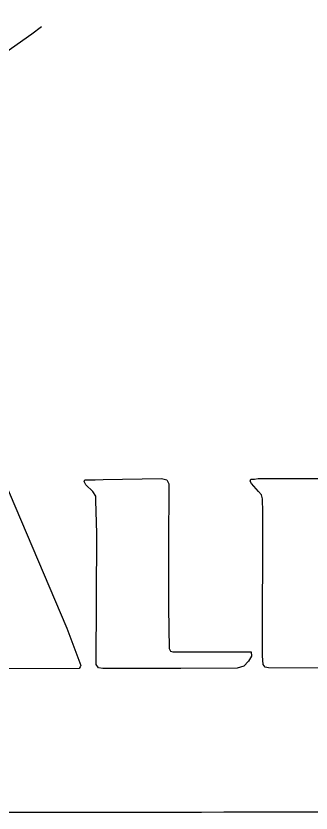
# Paper-space layout 'TOP_A1_00200_01-01-2017_MODELE' of a CAD drawing. Header units: metres. Extents: x 1274 to 2143, y 12 to 312.
# Drawn here: x 1543.69 to 1548.18, y 138.93 to 151.03 of the extents above; entities that cross this region are included whole.
import ezdxf

# ---------------------------------------------------------------- set-up
doc = ezdxf.new("R2010")
doc.units = ezdxf.units.M
doc.header["$LTSCALE"] = 2
doc.set_wipeout_variables(frame=1)
doc.linetypes.add('CACHEX2', pattern=[0.75, 0.5, -0.25])
for name, color, linetype in [('CARTOUCHE', 7, 'Continuous'), ('LOGO', 4, 'Continuous'), ('rosace', 7, 'Continuous')]:
    doc.layers.add(name, color=color, linetype=linetype)

# ---------------------------------------------------------------- blocks, each defined once
blk = doc.blocks.new('A$C581E6685')
at = {"layer": 'LOGO', "color": 142}
for points in [[(-25.053, 6.13), (-23.447, 2.359), (-23.096, 1.417), (-23.113, 1.385), (-23.139, 1.343), (-25.264, 1.333)], [(-16.727, 1.349), (-18.334, 1.36), (-18.42, 1.37), (-18.473, 1.442), (-18.489, 1.657), (-18.481, 5.299), (-18.489, 5.63), (-18.516, 5.733), (-18.593, 5.815), (-18.765, 6.02), (-18.799, 6.082), (-18.783, 6.133), (-18.696, 6.133), (-18.601, 6.143), (-14.679, 6.143)]]:
    blk.add_lwpolyline(points, dxfattribs=at)
blk.add_lwpolyline([(-22.526, 6.122), (-21.048, 6.148), (-20.915, 6.109), (-20.86, 6.016), (-20.872, 4.426), (-20.868, 2.878), (-20.859, 1.841), (-20.824, 1.78), (-20.764, 1.76), (-18.855, 1.76), (-18.777, 1.76), (-18.769, 1.647), (-18.847, 1.524), (-18.967, 1.401), (-19.13, 1.348), (-20.558, 1.339), (-22.536, 1.339), (-22.648, 1.36), (-22.708, 1.441), (-22.691, 4.755), (-22.709, 5.589), (-22.717, 5.701), (-22.786, 5.814), (-22.966, 5.988), (-23.01, 6.071), (-22.993, 6.112), (-22.726, 6.112)], close=True, dxfattribs=at)
at = {"layer": 'rosace', "color": 32, "linetype": 'CACHEX2', "ltscale": 1.5}
blk.add_ellipse((-38.054, 23.814), major_axis=(-19.031, -3.534), ratio=0.590567, dxfattribs=at)
at = {"layer": 'rosace', "color": 32}
blk.add_ellipse((-37.614, 23.85), major_axis=(-13.577, -4.284), ratio=0.791971, dxfattribs=at)
blk = doc.blocks.new('A$C4D68259D')
blk.add_wipeout([(0, 25.622), (0.165, 26.737), (0.738, 27.886), (1.671, 28.791), (2.847, 29.332), (3.544, 29.451), (3.544, 29.451), (94.929, 29.462), (96.055, 29.29), (97.217, 28.699), (97.703, 28.266), (98.095, 27.78), (98.616, 26.658), (98.736, 26.036), (98.752, 25.853), (98.759, 3.839), (98.572, 2.657), (98.019, 1.574), (97.585, 1.077), (97.123, 0.696), (95.934, 0.137), (95.414, 0.032), (95.11, 0.005), (3.755, 0.001), (2.713, 0.169), (1.515, 0.784), (0.671, 1.671), (0.147, 2.788), (0.006, 3.621)]).dxf.layer = 'CARTOUCHE'
at = {"layer": 'CARTOUCHE'}
blk.add_rational_spline([(0, 25.622), (0, 14.731), (0, 3.84), (0, 0), (3.84, 0), (49.379, 0), (94.919, 0), (98.759, 0), (98.759, 3.84), (98.759, 14.731), (98.759, 25.622), (98.759, 29.462), (94.919, 29.462), (49.379, 29.462), (3.84, 29.462), (0, 29.462), (0, 25.622)], [1, 1, 1, 0.707106781187, 1, 1, 1, 0.707106781187, 1, 1, 1, 0.707106781187, 1, 1, 1, 0.707106781187, 1], degree=2, knots=[0, 0, 0, 1, 1, 2.570796, 2.570796, 3.570796, 3.570796, 5.141593, 5.141593, 6.141593, 6.141593, 7.712389, 7.712389, 8.712389, 8.712389, 10.283185, 10.283185, 10.283185], dxfattribs=at)
at = {"layer": 'CARTOUCHE', "xscale": 0.6, "yscale": 0.6, "zscale": 0.6}
blk.add_blockref('A$C581E6685', (37.271, 1.381), dxfattribs=at)

psp = doc.layouts.new('TOP_A1_00200_01-01-2017_MODELE')

# ---------------------------------------------------------------- block references
at = {"layer": 'rosace'}
psp.add_blockref('A$C4D68259D', (1521.26, 138.939), dxfattribs=at)

doc.saveas('drawing.dxf')
